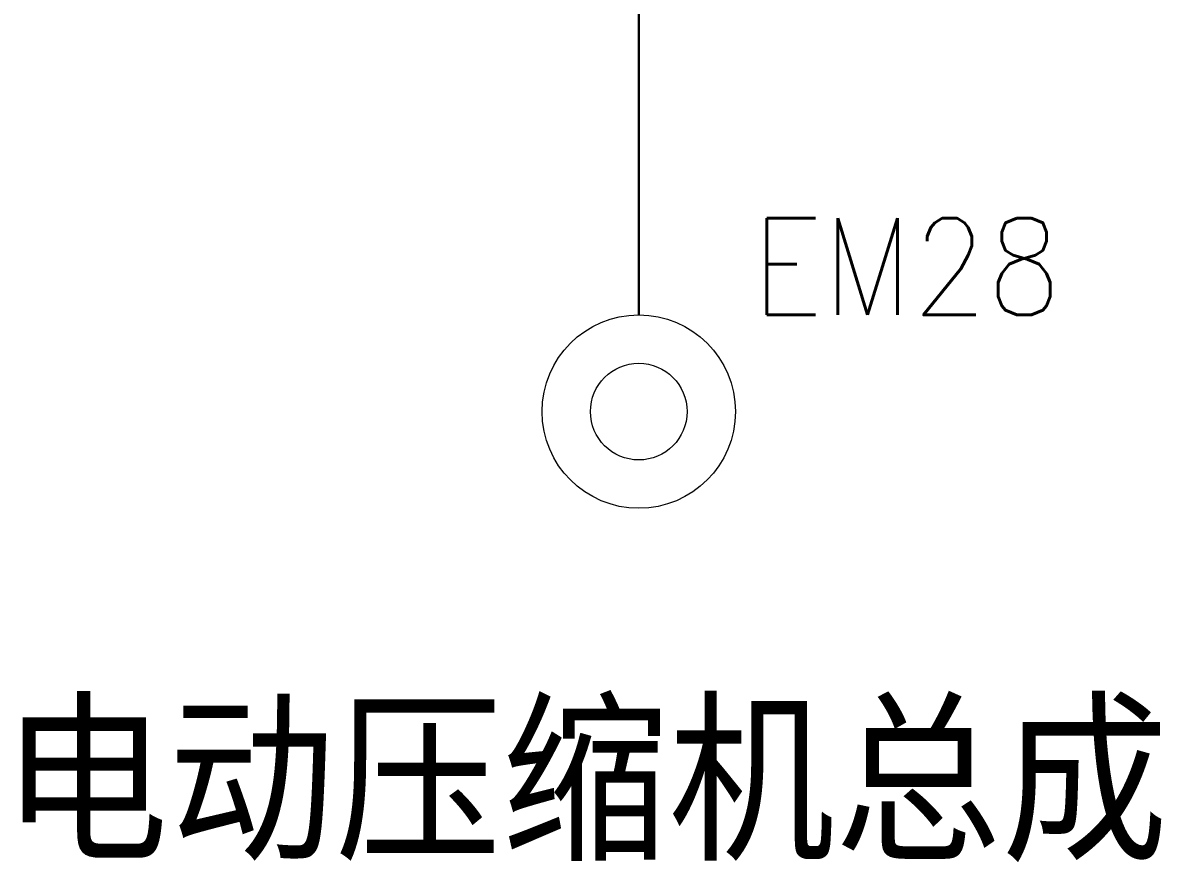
# Model space of a CAD drawing. Header units: inches. Extents: x 47316 to 59086, y 3141 to 11743.
# Drawn here: x 51361.8 to 51391.24, y 10857.65 to 10879.35 of the extents above; entities that cross this region are included whole.
import ezdxf

# ---------------------------------------------------------------- set-up
doc = ezdxf.new("R2010")
doc.units = ezdxf.units.IN
doc.header["$MEASUREMENT"] = 0
doc.styles.get("Standard").update_dxf_attribs({"font": ''})
doc.styles.add('样式 100', font='SimSun.ttf', dxfattribs={"width": 0.7, "height": 3.5})
doc.styles.get('Standard').set_extended_font_data('SimSun')
doc.linetypes.add('_VH_FELT_TAPE', pattern='A,0.4,-0.7,["FELT",Standard,S=0.3,R=0,X=-0.5,Y=-0.15],-0.7', length=1.8)

msp = doc.modelspace()

# ---------------------------------------------------------------- linework, layer by layer
at = {"color": 142, "linetype": '_VH_FELT_TAPE', "lineweight": 30, "ltscale": 5}
msp.add_line((51377.729, 10871.802), (51377.729, 10945.28), dxfattribs=at)
at = {"color": 40, "linetype": 'Continuous', "lineweight": 15}
for radius in [2.5, 1.25]:
    msp.add_circle((51377.729, 10869.302), radius, dxfattribs=at)

# ---------------------------------------------------------------- texts
at = {"color": 0, "width": 0.9}
msp.add_text('电动压缩机总成', height=3.51, dxfattribs=at).set_placement((51361.255, 10858.07))
at = {"color": 21, "linetype": 'Continuous', "lineweight": 15, "insert": (51380.657, 10874.302), "char_height": 2.5, "width": 8.89286, "attachment_point": 1, "style": '样式 100'}
msp.add_mtext('\\Fromans.shx;\\W0.9000000000;\\T1.0000000000;\\o\\lEM28', dxfattribs=at)

doc.saveas('drawing.dxf')
